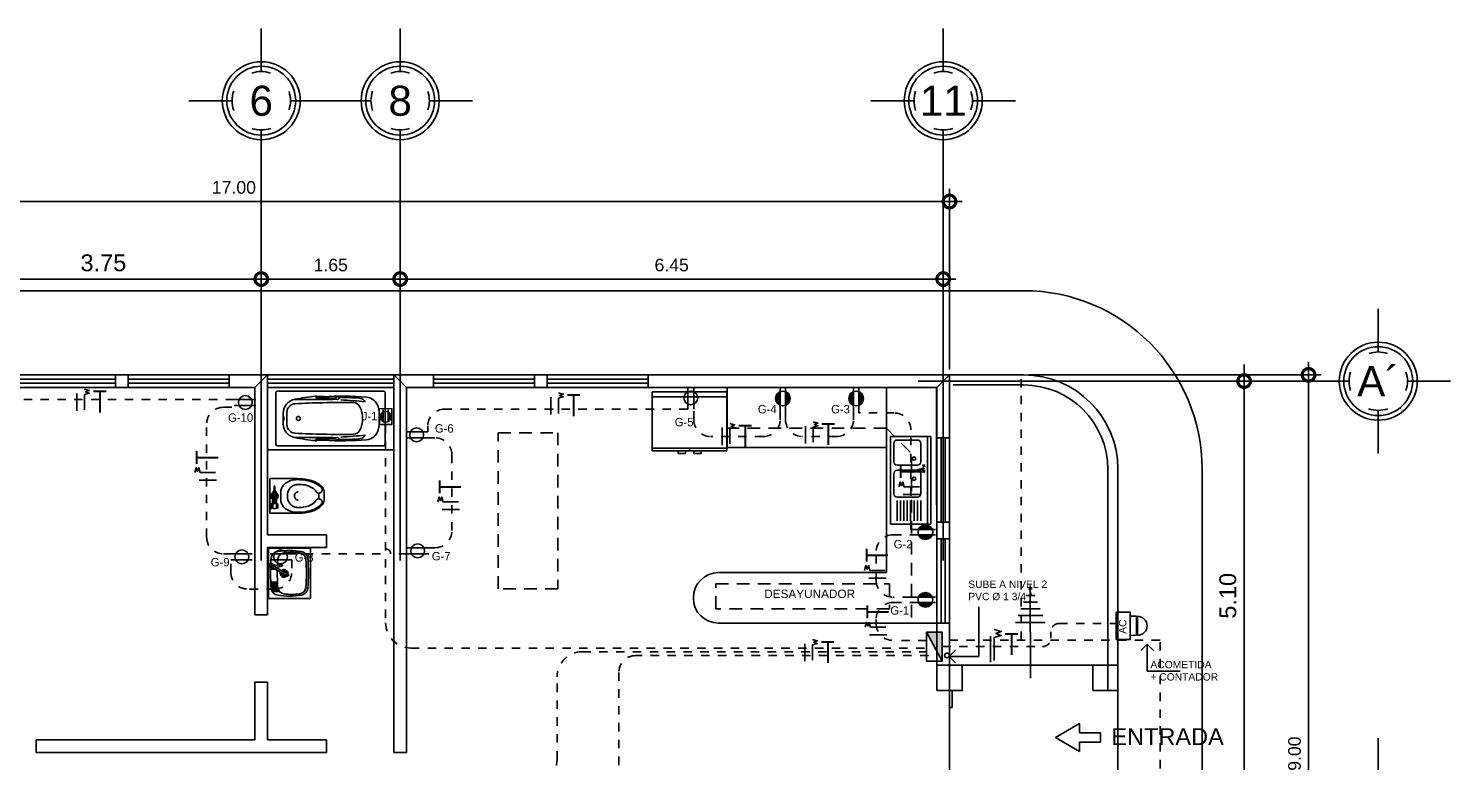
# Model space of a CAD drawing. Header units: inches. Extents: x -370 to 18, y -197 to 199.
# Drawn here: x -309.47 to -292.58, y -164.13 to -155.42 of the extents above; entities that cross this region are included whole.
import ezdxf
from ezdxf.enums import TextEntityAlignment as Align

# ---------------------------------------------------------------- set-up
doc = ezdxf.new("R2010")
doc.units = ezdxf.units.IN
doc.header["$MEASUREMENT"] = 0
doc.header["$PDMODE"] = 34
doc.header["$PDSIZE"] = 0.2
for name, pattern in [('CENTER2', [28.575, 19.05, -3.175, 3.175, -3.175]), ('DASHED', [0.75, 0.5, -0.25]), ('DASHED2', [0.375, 0.25, -0.125]), ('RAYITAS', [0.375, 0.25, -0.125])]:
    doc.linetypes.add(name, pattern=pattern)
for name, color, linetype in [('10_Fuerza', 2, 'Continuous'), ('artefactos', 1, 'Continuous'), ('aux2', 194, 'Continuous'), ('labeltit', 3, 'Continuous'), ('MUEBLES', 7, 'Continuous'), ('PLANILLA', 7, 'Continuous'), ('sanitarios', 9, 'Continuous'), ('TEXTO', 2, 'Continuous')]:
    doc.layers.add(name, color=color, linetype=linetype)
doc.styles.add('ROMANS', font='romans.shx', dxfattribs={"width": 1.35})
doc.styles.get("Standard").update_dxf_attribs({"font": 'arial.ttf'})
doc.styles.add('Txt-02', font='ERASLGHT.TTF')
doc.dimstyles.new('E100', dxfattribs={"dimtxt": 0.15, "dimasz": 0.15, "dimexe": 0.15, "dimexo": 0.0625, "dimgap": 0.09, "dimtad": 1, "dimzin": 0, "dimdsep": 46, "dimtxsty": 'Standard', "dimblk": 'DOTSMALL', "dimcen": 0.09, "dimdle": 0.15, "dimclrd": 1, "dimclre": 1, "dimclrt": 2, "dimazin": 0, "dimtfac": 1, "dimtofl": 0, "dimtmove": 1, "dimatfit": 1, "dimldrblk": 'OPEN90', "dimfxl": 1, "dimtolj": 1, "dimtzin": 0, "dimarcsym": 0})

# ---------------------------------------------------------------- blocks, each defined once
blk = doc.blocks.new('lp')
at = {"layer": 'artefactos', "color": 1}
for p, q in [((687.89, 606.665), (687.89, 605.365)), ((688.49, 606.665), (687.89, 606.665)), ((687.94, 606.665), (687.94, 605.365)), ((688.49, 605.365), (688.49, 606.665)), ((688.04, 606.215), (688.04, 605.915)), ((688.39, 606.265), (688.09, 606.265)), ((688.44, 605.915), (688.44, 606.215)), ((688.159, 605.892), (687.994, 605.844)), ((688.163, 605.876), (687.996, 605.835)), ((688.09, 605.79), (688.19, 605.79)), ((688.116, 605.865), (688.19, 605.865)), ((688.19, 605.865), (688.39, 605.865)), ((688.19, 605.79), (688.39, 605.79)), ((688.04, 605.465), (688.04, 605.74)), ((688.44, 605.74), (688.44, 605.465)), ((687.89, 605.365), (688.49, 605.365)), ((688.39, 605.415), (688.09, 605.415))]:
    blk.add_line(p, q, dxfattribs=at)
for centre, radius, start, end in [((688.09, 606.215), 0.05, 90, 180), ((688.39, 606.215), 0.05, 0, 90), ((687.995, 605.84), 0.00485, 105, 285), ((688.09, 605.915), 0.05, 180, 250.9242), ((688.09, 605.74), 0.05, 90, 180), ((688.161, 605.884), 0.00791, 282.4753, 107.5247), ((688.39, 605.915), 0.05, 270, 0), ((688.39, 605.74), 0.05, 0, 90), ((688.09, 605.465), 0.05, 180, 270), ((688.39, 605.465), 0.05, 270, 0)]:
    blk.add_arc(centre, radius, start, end, dxfattribs=at)
at = {"layer": 'aux2', "color": 1}
for p, q in [((688.04, 606.615), (688.04, 606.315)), ((688.04, 606.615), (688.04, 606.315)), ((688.04, 606.615), (688.04, 606.315)), ((688.04, 606.615), (688.04, 606.315)), ((688.09, 606.615), (688.09, 606.315)), ((688.14, 606.615), (688.14, 606.315)), ((688.19, 606.615), (688.19, 606.315)), ((688.24, 606.615), (688.24, 606.315)), ((688.29, 606.615), (688.29, 606.315)), ((688.34, 606.615), (688.34, 606.315)), ((688.39, 606.615), (688.39, 606.315)), ((687.988, 605.879), (687.98, 605.873)), ((687.988, 605.801), (687.98, 605.806)), ((687.991, 605.874), (687.983, 605.869)), ((687.991, 605.805), (687.983, 605.81)), ((687.984, 605.892), (687.989, 605.885)), ((687.984, 605.787), (687.989, 605.794)), ((687.988, 605.895), (687.993, 605.888)), ((687.988, 605.784), (687.993, 605.792)), ((687.997, 605.873), (688.002, 605.866)), ((687.997, 605.806), (688.002, 605.813)), ((688.007, 605.892), (687.999, 605.887)), ((688.007, 605.787), (687.999, 605.793)), ((688.001, 605.876), (688.006, 605.869)), ((688.001, 605.803), (688.006, 605.81)), ((688.01, 605.887), (688.002, 605.882)), ((688.01, 605.792), (688.002, 605.797))]:
    blk.add_line(p, q, dxfattribs=at)
for centre, radius in [((688.14, 605.99), 0.025), ((687.995, 605.88), 0.00381), ((687.995, 605.799), 0.00381), ((688.14, 605.69), 0.025)]:
    blk.add_circle(centre, radius, dxfattribs=at)
for centre, radius, start, end in [((687.982, 605.871), 0.00259, 125, 305), ((687.982, 605.808), 0.00259, 55, 235), ((687.986, 605.894), 0.00259, 35, 215), ((687.986, 605.786), 0.00259, 145, 325), ((687.984, 605.882), 0.0051, 312.2939, 27.7061), ((687.984, 605.797), 0.0051, 332.2939, 47.7061), ((687.993, 605.87), 0.0051, 42.2939, 117.7061), ((687.993, 605.809), 0.0051, 242.2939, 317.7061), ((687.997, 605.891), 0.0051, 222.2939, 297.7061), ((687.997, 605.788), 0.0051, 62.2939, 137.7061), ((688.006, 605.879), 0.0051, 132.2939, 207.7061), ((688.006, 605.801), 0.0051, 152.2939, 227.7061), ((688.004, 605.867), 0.00259, 215, 35), ((688.004, 605.812), 0.00259, 325, 145), ((688.008, 605.89), 0.00259, 305, 125), ((688.008, 605.79), 0.00259, 235, 55)]:
    blk.add_arc(centre, radius, start, end, dxfattribs=at)
blk = doc.blocks.new('A$C78C0248E')
at = {"layer": 'artefactos', "color": 2}
for p, q in [((0.244, 0.263), (-0.325, 0.263)), ((-0.325, 0.263), (-0.325, -0.186)), ((0.244, 0.223), (-0.325, 0.223)), ((0.244, 0.263), (0.244, -0.186)), ((0.244, -0.166), (-0.325, -0.166)), ((0.244, -0.186), (-0.325, -0.186)), ((-0.127, -0.186), (-0.127, -0.206)), ((-0.071, -0.206), (-0.127, -0.206)), ((-0.071, -0.186), (-0.071, -0.206)), ((-0.04, -0.166), (-0.04, -0.186)), ((-0.009, -0.186), (-0.009, -0.206)), ((-0.009, -0.206), (0.047, -0.206)), ((0.047, -0.186), (0.047, -0.206))]:
    blk.add_line(p, q, dxfattribs=at)
blk = doc.blocks.new('BC-P3')
at = {"color": 1}
for p, q in [((-0.352, 0), (0.352, 0)), ((-0.375, -1.477), (-0.375, -0.023)), ((0.375, -0.023), (0.375, -1.477)), ((-0.26, -0.25), (-0.26, -0.65)), ((0.26, -0.25), (0.26, -0.65)), ((-0.299, -0.646), (-0.304, -0.562)), ((-0.295, -0.615), (-0.289, -0.545)), ((-0.289, -0.545), (-0.288, -0.546)), ((-0.26, -0.847), (-0.285, -0.558)), ((0.26, -0.847), (0.285, -0.558)), ((0.289, -0.545), (0.288, -0.546)), ((0.295, -0.615), (0.289, -0.545)), ((0.299, -0.646), (0.304, -0.562)), ((-0.295, -0.615), (-0.29, -0.621)), ((-0.289, -0.622), (-0.278, -0.816)), ((0.289, -0.622), (0.278, -0.816)), ((0.295, -0.615), (0.29, -0.621)), ((-0.295, -0.835), (-0.28, -0.82)), ((-0.295, -0.885), (-0.295, -0.835)), ((-0.295, -0.885), (-0.261, -0.851)), ((0.295, -0.885), (0.261, -0.851)), ((0.295, -0.835), (0.28, -0.82)), ((0.295, -0.885), (0.295, -0.835)), ((0.352, -1.5), (-0.352, -1.5))]:
    blk.add_line(p, q, dxfattribs=at)
blk.add_lwpolyline([(-0.026, -0.108, 0.338364), (-0.025, -0.109, 0.038384), (-0.018, -0.11, 0.0164), (-0.01, -0.111, 0.011665), (0.002, -0.111, 0.011665), (0.013, -0.111, 0.0164), (0.021, -0.11, 0.038384), (0.029, -0.109, 0.338364), (0.029, -0.108, 0.338364), (0.029, -0.107, 0.038384), (0.021, -0.106, 0.0164), (0.013, -0.105, 0.011665), (0.002, -0.105, 0.011665), (-0.01, -0.105, 0.0164), (-0.018, -0.106, 0.038384), (-0.025, -0.107, 0.338364)], format="xyb", close=True, dxfattribs=at)
blk.add_circle((0, -0.31), 0.0275, dxfattribs=at)
for centre, radius, start, end in [((-0.352, -0.023), 0.023, 90, 180), ((-0.067, -0.301), 0.2, 92.1239, 168.9839), ((-0.082, -0.272), 0.12, 92.5539, 176.467), ((0, -2.1), 1.95, 90, 92.5539), ((0, -2.1), 2, 90, 92.1239), ((0, -2.1), 2, 87.8761, 90), ((0, -2.1), 1.95, 87.4461, 90), ((0.067, -0.301), 0.2, 11.0161, 87.8761), ((0.082, -0.272), 0.12, 3.533, 87.4461), ((0.352, -0.023), 0.023, 0, 90), ((2.677, -0.835), 2.995, 168.9839, 174.4587), ((7.962, -0.768), 8.179, 176.467, 179.1704), ((-7.962, -0.768), 8.179, 0.8296, 3.533), ((-2.677, -0.835), 2.995, 5.5413, 11.0161), ((-0.205, -0.556), 0.1, 174.4587, 183.7832), ((-0.289, -0.548), 0.002, 12.2804, 69.2529), ((-0.384, -0.569), 0.1, 4.1251, 12.2804), ((0.384, -0.569), 0.1, 167.7196, 175.8749), ((0.289, -0.548), 0.002, 110.7471, 167.7196), ((0.205, -0.556), 0.1, 356.2168, 5.5413), ((3.668, -0.903), 3.974, 176.4609, 184.9418), ((-0.389, -0.652), 0.09, 356.4609, 3.7832), ((-0.291, -0.622), 0.002, 5, 45.7989), ((4.742, -0.654), 5.002, 179.9558, 181.4637), ((8.359, -0.88), 8.578, 178.4608, 181.2396), ((-8.359, -0.88), 8.578, 358.7604, 1.5392), ((-4.742, -0.654), 5.002, 358.5363, 0.0442), ((0.291, -0.622), 0.002, 134.2011, 175), ((-3.668, -0.903), 3.974, 355.0582, 3.5391), ((0.389, -0.652), 0.09, 176.2168, 183.5391), ((4.351, -0.851), 4.64, 180.3451, 183.6254), ((-0.284, -0.816), 0.006, 315, 3.2505), ((-0.266, -0.847), 0.006, 315, 5), ((4.742, -0.654), 5.002, 182.7348, 186.5873), ((-4.742, -0.654), 5.002, 353.4127, 357.2652), ((0.266, -0.847), 0.006, 175, 225), ((0.284, -0.816), 0.006, 176.7495, 225), ((-4.351, -0.851), 4.64, 356.3746, 359.6549), ((-0.18, -1.139), 0.1, 182.9172, 241.9463), ((-0.117, -1.064), 0.1, 181.2396, 243.8791), ((0, -0.825), 0.366, 243.8791, 270), ((0, -0.825), 0.366, 270, 296.1209), ((0.117, -1.064), 0.1, 296.1209, 358.7604), ((0.18, -1.139), 0.1, 298.0537, 357.0828), ((-0.112, -1.23), 0.18, 184.9418, 254.479), ((0.112, -1.23), 0.18, 285.521, 355.0582), ((-0.352, -1.477), 0.023, 180, 270), ((0, -0.825), 0.6, 254.479, 270), ((0, -0.825), 0.6, 270, 285.521), ((0.352, -1.477), 0.023, 270, 0)]:
    blk.add_arc(centre, radius, start, end, dxfattribs=at)
blk = doc.blocks.new('videt')
at = {"layer": 'artefactos', "color": 1}
blk.add_line((0.024, 0.29), (-0.044, 0.29), dxfattribs=at)
for points in [[(0.196, 0.029, 0.049648), (0.183, 0.159, 0.06346), (0.151, 0.256, 0.103485), (0.093, 0.331, 0.178458), (0.04, 0.351), (-0.06, 0.351, 0.178458), (-0.112, 0.331, 0.103485), (-0.17, 0.256, 0.06346), (-0.203, 0.159, 0.049648), (-0.216, 0.029), (-0.216, -0.293), (0.196, -0.293)], [(-0.104, 0.322, 0.103485), (-0.159, 0.251, 0.06346), (-0.191, 0.157, 0.049648), (-0.204, 0.029, 0.075858), (-0.192, -0.046, 0.086069), (-0.162, -0.106, 0.105985), (-0.113, -0.148, 0.126201), (-0.06, -0.162), (0.04, -0.162, 0.126201), (0.093, -0.148, 0.105985), (0.142, -0.106, 0.086069), (0.172, -0.046, 0.075858), (0.184, 0.029, 0.049648), (0.171, 0.157, 0.06346), (0.139, 0.251, 0.103485), (0.085, 0.322, 0.097511), (0.07, 0.328, 0.09808), (0.055, 0.328, 0.098895), (0.041, 0.322, 0.099479), (0.03, 0.311, 0.099479), (0.025, 0.297, 0.098895), (0.025, 0.282, 0.09808), (0.031, 0.268, 0.097511), (0.041, 0.257, -0.102445), (0.087, 0.211, -0.077884), (0.116, 0.146, -0.065096), (0.127, 0.061, -0.024284), (0.125, 0.029, -0.115331), (0.115, -0.013, -0.103946), (0.086, -0.051, -0.091071), (0.043, -0.075, -0.083675), (-0.01, -0.084, -0.083675), (-0.063, -0.075, -0.091071), (-0.105, -0.051, -0.103946), (-0.135, -0.013, -0.115331), (-0.145, 0.029, -0.024284), (-0.146, 0.061, -0.065096), (-0.135, 0.146, -0.077884), (-0.106, 0.211, -0.102445), (-0.061, 0.257, 0.097511), (-0.05, 0.268, 0.09808), (-0.044, 0.282, 0.098895), (-0.044, 0.297, 0.099479), (-0.05, 0.311, 0.099479), (-0.061, 0.322, 0.098895), (-0.075, 0.328, 0.09808), (-0.09, 0.328, 0.097511)]]:
    blk.add_lwpolyline(points, format="xyb", close=True, dxfattribs=at)
blk.add_lwpolyline([(0.04, 0.043, -0.111064), (0.036, 0.026, -0.102841), (0.025, 0.012, -0.093011), (0.01, 0.003, -0.087082), (-0.01, -0.001, -0.087082), (-0.029, 0.003, -0.093011), (-0.045, 0.012, -0.102841), (-0.056, 0.026, -0.111064), (-0.06, 0.043, -0.111064)], format="xyb", dxfattribs=at)
at = {"layer": 'aux2', "color": 1}
for p, q in [((-0.166, -0.293), (-0.166, -0.281)), ((-0.166, -0.293), (-0.091, -0.293)), ((-0.154, -0.215), (-0.154, -0.203)), ((-0.083, -0.215), (-0.154, -0.215)), ((-0.083, -0.259), (-0.154, -0.259)), ((-0.154, -0.277), (-0.154, -0.259)), ((-0.15, -0.206), (-0.15, -0.201)), ((-0.15, -0.276), (-0.15, -0.265)), ((-0.135, -0.209), (-0.147, -0.209)), ((-0.135, -0.262), (-0.147, -0.262)), ((-0.132, -0.206), (-0.132, -0.197)), ((-0.132, -0.274), (-0.132, -0.265)), ((-0.125, -0.206), (-0.125, -0.197)), ((-0.125, -0.274), (-0.125, -0.265)), ((-0.11, -0.209), (-0.122, -0.209)), ((-0.11, -0.262), (-0.122, -0.262)), ((-0.107, -0.206), (-0.107, -0.201)), ((-0.107, -0.276), (-0.107, -0.265)), ((-0.104, -0.215), (-0.104, -0.203)), ((-0.104, -0.277), (-0.104, -0.259)), ((-0.091, -0.293), (-0.091, -0.281)), ((-0.083, -0.212), (-0.07, -0.212)), ((-0.083, -0.262), (-0.083, -0.212)), ((-0.083, -0.237), (-0.07, -0.237)), ((-0.083, -0.262), (-0.07, -0.262)), ((-0.07, -0.262), (-0.07, -0.212)), ((-0.058, -0.215), (-0.07, -0.215)), ((-0.058, -0.259), (-0.07, -0.259)), ((-0.046, -0.212), (-0.058, -0.212)), ((-0.058, -0.262), (-0.058, -0.212)), ((-0.046, -0.262), (-0.058, -0.262)), ((0.047, -0.221), (0.031, -0.221)), ((0.047, -0.252), (0.031, -0.252)), ((0.047, -0.252), (0.047, -0.221)), ((0.05, -0.234), (0.106, -0.234)), ((0.05, -0.24), (0.106, -0.24))]:
    blk.add_line(p, q, dxfattribs=at)
blk.add_lwpolyline([(-0.035, -0.237), (-0.022, -0.259), (0.003, -0.259), (0.015, -0.237), (0.003, -0.215), (-0.022, -0.215)], close=True, dxfattribs=at)
for centre, radius in [((-0.01, -0.237), 0.0437), ((-0.01, -0.236), 0.025), ((-0.01, -0.237), 0.025), ((-0.01, -0.237), 0.00855)]:
    blk.add_circle(centre, radius, dxfattribs=at)
for centre, radius, start, end in [((-0.129, -0.39), 0.116, 71.0754, 108.9246), ((-0.119, -0.237), 0.0406, 147.7952, 212.2048), ((-0.129, -0.25), 0.0531, 61.9275, 118.0725), ((-0.147, -0.206), 0.00312, 180, 270), ((-0.147, -0.265), 0.00312, 90, 180), ((-0.135, -0.206), 0.00312, 270, 0), ((-0.135, -0.265), 0.00312, 0, 90), ((-0.122, -0.206), 0.00312, 180, 270), ((-0.122, -0.265), 0.00312, 90, 180), ((-0.11, -0.206), 0.00312, 270, 0), ((-0.11, -0.265), 0.00312, 0, 90), ((-0.138, -0.237), 0.0406, 327.7958, 32.2042), ((0.05, -0.231), 0.00312, 180, 270), ((0.05, -0.243), 0.00312, 90, 180), ((0.106, -0.237), 0.00312, 270, 90)]:
    blk.add_arc(centre, radius, start, end, dxfattribs=at)
blk = doc.blocks.new('lavamanos tlimpio')
at = {"layer": 'artefactos'}
for p, q in [((10.6, -10.3), (10.6, -3.5)), ((11.9, -10.4), (11.9, -3.5)), ((13.8, -10.4), (13.8, -3.7)), ((15.1, -10.6), (15.1, -3.7)), ((17, -10.7), (17, -3.9)), ((18.3, -11.1), (18.3, -3.9)), ((20.2, -11.5), (20.2, -4.8)), ((21.5, -13), (21.5, -4.8))]:
    blk.add_line(p, q, dxfattribs=at)
blk.add_lwpolyline([(30, -49.2), (30, -0.8, 0.414214), (29.2, 0), (-29.2, 0, 0.414214), (-30, -0.8), (-30, -49.2, 0.414214), (-29.2, -50), (29.2, -50, 0.414214)], format="xyb", close=True, dxfattribs=at)
for points in [[(-6.3, -2.5, 0.16165), (-7.8, -1.6), (-9.1, -0.8, 0.405288), (-11.2, -2), (-11.2, -3.5, 0.262176), (-10.5, -6.2)], [(-9.6, -4.3, 0.344116), (-9.7, -7.7), (-9.5, -8.3, -0.110943), (-9.5, -9.1), (-10.6, -16, 0.394589), (-10.1, -16.7), (-10, -16.7)], [(-6.8, -9.1, 0.076052), (-7.1, -9.7), (-9.1, -16.3, -0.394589), (-9.8, -16.8), (-10, -16.7)], [(-5.4, -7.7, 0.68313), (-7.9, -3.3)]]:
    blk.add_lwpolyline(points, format="xyb", dxfattribs=at)
for points in [[(-10.5, -6.2), (-9.9, -7.4)], [(-10.4, -3), (1.1, -23)], [(-8.6, -2), (2.9, -22)]]:
    blk.add_lwpolyline(points, dxfattribs=at)
for centre, radius, start, end in [((73, -25), 100, 171.9569, 188.0431), ((-17.1, -12.3), 9, 95.138, 171.9569), ((-16, -19.7), 8.5, 94.7912, 172.9336), ((0, -202.5), 200, 93.2141, 95.138), ((0, -210.5), 200, 92.7843, 94.7912), ((-9.5, -2.5), 1.5, 9.298, 247.8045), ((-9.5, -2.5), 1, 30, 210), ((-7.5, -5), 2.75, 152.2794, 192.5302), ((-7.5, -5), 2.75, 351.5788, 108.8589), ((0, -210.5), 200, 91.7204, 92.1195), ((0, -202.5), 200, 84.862, 91.7916), ((0, -18.5), 4.5, 136.0639, 277.5113), ((0, -210.5), 200, 85.2728, 91.0678), ((0, -18.5), 3, 144.5233, 275.4767), ((0, -18.5), 4.5, 316.1452, 110.3438), ((0, -18.5), 3, 314.5724, 105.4276), ((10.1, -10.3), 0.5, 267.0983, 0), ((11.3, -3.5), 0.65, 0, 180), ((12.4, -10.4), 0.5, 180, 266.4399), ((13.3, -10.4), 0.5, 266.1822, 0), ((14.5, -3.7), 0.65, 0, 180), ((15.6, -10.6), 0.5, 180, 265.5232), ((16.5, -10.7), 0.5, 266.4637, 0), ((16, -19.7), 8.5, 7.0664, 86.7126), ((17.7, -3.9), 0.65, 0, 180), ((17.1, -12.3), 9, 8.0431, 84.862), ((18.8, -11.1), 0.5, 180, 251.5041), ((19.7, -11.5), 0.5, 245.3398, 0), ((20.9, -4.8), 0.65, 0, 179.9999), ((22, -13), 0.5, 180, 227.7171), ((-73, -25), 100, 351.9569, 8.0431), ((50, -27.8), 75, 172.9336, 187.0664), ((2, -22.5), 1.5, 161.8103, 78.1897), ((2, -22.5), 1, 210, 30), ((-50, -27.8), 75, 352.9336, 7.0664), ((-17.1, -37.7), 9, 188.0431, 264.862), ((-16, -36), 8.5, 187.0664, 265.2088), ((0, 152.5), 200, 264.862, 275.138), ((0, 154.8), 200, 265.2088, 274.7912), ((16, -36), 8.5, 274.7912, 352.9336), ((17.1, -37.7), 9, 275.138, 351.9569)]:
    blk.add_arc(centre, radius, start, end, dxfattribs=at)
blk = doc.blocks.new('EJE NORTE NUEVO')
at = {"color": 8}
for p, q in [((0, 3.252), (0, 3.764)), ((-0.347, 2.905), (-0.859, 2.905)), ((0.347, 2.905), (0.859, 2.905))]:
    blk.add_line(p, q, dxfattribs=at)
at = {"color": 2, "linetype": 'CENTER2'}
blk.add_line((0, 2.558), (0, -2.558), dxfattribs=at)
at = {"color": 8}
blk.add_circle((0, 2.905), 0.463, dxfattribs=at)
at = {"color": 4}
blk.add_circle((0, 2.905), 0.409, dxfattribs=at)
at = {"color": 8}
for start, end in [(71.4161, 108.5839), (160.6993, 199.2784), (341.7694, 18.2529), (251.0526, 288.9474)]:
    blk.add_arc((0, 2.905), 0.347, start, end, dxfattribs=at)
at = {"color": 4}
blk.add_attdef('A', text='', height=0.358, dxfattribs=at).set_placement((0, 2.905), align=Align.MIDDLE_CENTER)
blk = doc.blocks.new('_DotSmall')
at = {"color": 0, "linetype": 'ByBlock', "const_width": 0.5}
blk.add_lwpolyline([(-0.0625, 0, 1), (0.0625, 0, 1)], format="xyb", close=True, dxfattribs=at)
blk = doc.blocks.new('*D138')
at = {"color": 1, "lineweight": -2, "transparency": 16777216}
for p, q in [((-236.938, 114.773), (-236.938, 115.622)), ((-233.188, 114.347), (-233.188, 115.622)), ((-237.138, 115.422), (-232.988, 115.422))]:
    blk.add_line(p, q, dxfattribs=at)
at = {"layer": 'DEFPOINTS', "color": 0, "transparency": 16777216}
for p in [(-233.188, 115.422), (-236.938, 114.711), (-233.188, 114.284)]:
    blk.add_point(p, dxfattribs=at)
at = {"color": 1, "lineweight": -2, "transparency": 16777216, "xscale": 0.3, "yscale": 0.3, "zscale": 0.3, "rotation": 180}
blk.add_blockref('_DotSmall', (-236.938, 115.422), dxfattribs=at)
at = {"color": 1, "lineweight": -2, "transparency": 16777216, "xscale": 0.3, "yscale": 0.3, "zscale": 0.3}
blk.add_blockref('_DotSmall', (-233.188, 115.422), dxfattribs=at)
at = {"color": 2, "transparency": 16777216, "insert": (-235.063, 115.614), "char_height": 0.2, "attachment_point": 5}
blk.add_mtext('\\A1;3.75', dxfattribs=at)
blk = doc.blocks.new('_Open90')
at = {"color": 0, "linetype": 'ByBlock', "lineweight": -2}
for p, q in [((0, 0), (-1, 0)), ((-0.5, 0.5), (0, 0)), ((0, 0), (-0.5, -0.5))]:
    blk.add_line(p, q, dxfattribs=at)
blk = doc.blocks.new('*D470')
at = {"color": 1, "lineweight": -2, "transparency": 16777216}
for p, q in [((8.675, 10.138), (10.625, 10.138)), ((8.825, 9.062), (8.825, 10.288)), ((10.475, 9.062), (10.475, 10.288))]:
    blk.add_line(p, q, dxfattribs=at)
at = {"layer": 'DEFPOINTS', "color": 0, "transparency": 16777216}
for p in [(10.475, 10.138), (8.825, 9), (10.475, 9)]:
    blk.add_point(p, dxfattribs=at)
at = {"color": 1, "lineweight": -2, "transparency": 16777216, "xscale": 0.3, "yscale": 0.3, "zscale": 0.3, "rotation": 180}
blk.add_blockref('_DotSmall', (8.825, 10.138), dxfattribs=at)
at = {"color": 1, "lineweight": -2, "transparency": 16777216, "xscale": 0.3, "yscale": 0.3, "zscale": 0.3}
blk.add_blockref('_DotSmall', (10.475, 10.138), dxfattribs=at)
at = {"color": 2, "transparency": 16777216, "insert": (9.65, 10.304), "char_height": 0.15, "attachment_point": 5}
blk.add_mtext('\\A1;1.65', dxfattribs=at)
blk = doc.blocks.new('*D471')
at = {"color": 1, "lineweight": -2, "transparency": 16777216}
for p, q in [((10.325, 10.138), (17.075, 10.138)), ((10.475, 9.062), (10.475, 10.288)), ((16.925, 9.062), (16.925, 10.288))]:
    blk.add_line(p, q, dxfattribs=at)
at = {"layer": 'DEFPOINTS', "color": 0, "transparency": 16777216}
for p in [(16.925, 10.138), (10.475, 9), (16.925, 9)]:
    blk.add_point(p, dxfattribs=at)
at = {"color": 1, "lineweight": -2, "transparency": 16777216, "xscale": 0.3, "yscale": 0.3, "zscale": 0.3, "rotation": 180}
blk.add_blockref('_DotSmall', (10.475, 10.138), dxfattribs=at)
at = {"color": 1, "lineweight": -2, "transparency": 16777216, "xscale": 0.3, "yscale": 0.3, "zscale": 0.3}
blk.add_blockref('_DotSmall', (16.925, 10.138), dxfattribs=at)
at = {"color": 2, "transparency": 16777216, "insert": (13.7, 10.304), "char_height": 0.15, "attachment_point": 5}
blk.add_mtext('\\A1;6.45', dxfattribs=at)
blk = doc.blocks.new('*D472')
at = {"color": 1, "lineweight": -2, "transparency": 16777216}
for p, q in [((0, 9.062), (0, 11.209)), ((17, 9.062), (17, 11.209)), ((-0.15, 11.059), (17.15, 11.059))]:
    blk.add_line(p, q, dxfattribs=at)
at = {"layer": 'DEFPOINTS', "color": 0, "transparency": 16777216}
for p in [(17, 11.059), (0, 9), (17, 9)]:
    blk.add_point(p, dxfattribs=at)
at = {"color": 1, "lineweight": -2, "transparency": 16777216, "xscale": 0.3, "yscale": 0.3, "zscale": 0.3, "rotation": 180}
blk.add_blockref('_DotSmall', (0, 11.059), dxfattribs=at)
at = {"color": 1, "lineweight": -2, "transparency": 16777216, "xscale": 0.3, "yscale": 0.3, "zscale": 0.3}
blk.add_blockref('_DotSmall', (17, 11.059), dxfattribs=at)
at = {"color": 2, "transparency": 16777216, "insert": (8.5, 11.226), "char_height": 0.15, "attachment_point": 5}
blk.add_mtext('\\A1;17.00', dxfattribs=at)
blk = doc.blocks.new('*D140')
at = {"color": 1, "lineweight": -2, "transparency": 16777216}
for p, q in [((-221.514, 114.409), (-221.514, 108.909)), ((-222.764, 114.209), (-221.314, 114.209)), ((-222.764, 109.109), (-221.314, 109.109))]:
    blk.add_line(p, q, dxfattribs=at)
at = {"layer": 'DEFPOINTS', "color": 0, "transparency": 16777216}
for p in [(-222.827, 114.209), (-222.827, 109.109), (-221.514, 109.109)]:
    blk.add_point(p, dxfattribs=at)
at = {"color": 1, "lineweight": -2, "transparency": 16777216, "xscale": 0.3, "yscale": 0.3, "zscale": 0.3}
for p, rotation in [((-221.514, 114.209), 90), ((-221.514, 109.109), 270)]:
    blk.add_blockref('_DotSmall', p, dxfattribs=dict(at, rotation=rotation))
at = {"color": 2, "transparency": 16777216, "insert": (-221.707, 111.659), "char_height": 0.2, "attachment_point": 5, "rotation": 90}
blk.add_mtext('\\A1;5.10', dxfattribs=at)
blk = doc.blocks.new('*D477')
at = {"color": 1, "lineweight": -2, "transparency": 16777216}
for p, q in [((21.264, -0.15), (21.264, 9.15)), ((17.942, 9), (21.414, 9)), ((19.062, 0), (21.414, 0))]:
    blk.add_line(p, q, dxfattribs=at)
at = {"layer": 'DEFPOINTS', "color": 0, "transparency": 16777216}
for p in [(17.88, 9), (21.264, 9), (19, 0)]:
    blk.add_point(p, dxfattribs=at)
at = {"color": 1, "lineweight": -2, "transparency": 16777216, "xscale": 0.3, "yscale": 0.3, "zscale": 0.3}
for p, rotation in [((21.264, 9), 90), ((21.264, 0), 270)]:
    blk.add_blockref('_DotSmall', p, dxfattribs=dict(at, rotation=rotation))
at = {"color": 2, "transparency": 16777216, "insert": (21.098, 4.5), "char_height": 0.15, "attachment_point": 5, "rotation": 90}
blk.add_mtext('\\A1;9.00', dxfattribs=at)
blk = doc.blocks.new('erytgtr')
at = {"color": 2}
for p, q in [((-8441078.558, 2239920.282), (-8441079.13, 2239920.282)), ((-8441079.13, 2239920.251), (-8441078.558, 2239920.251)), ((-8441079.13, 2239920.06), (-8441079.13, 2239920.251)), ((-8441078.558, 2239920.251), (-8441078.556, 2239920.06)), ((-8441078.558, 2239920.06), (-8441079.13, 2239920.06))]:
    blk.add_line(p, q, dxfattribs=at)
blk.add_arc((-8441078.844, 2239920.282), 0.286, 0, 180, dxfattribs=at)
blk = doc.blocks.new('676')
at = {"layer": '10_Fuerza'}
for p, q in [((5753.14, 2091.825), (5753.099, 2091.825)), ((5753.12, 2090.762), (5753.119, 2091.864)), ((5753.203, 2091.665), (5753.036, 2091.665)), ((5753.171, 2091.745), (5753.067, 2091.745)), ((5753.266, 2091.505), (5752.973, 2091.505)), ((5753.234, 2091.585), (5753.005, 2091.585)), ((5753.297, 2091.425), (5752.942, 2091.425))]:
    blk.add_line(p, q, dxfattribs=at)
blk = doc.blocks.new('A$C4C712806')
at = {"color": 8}
for p, q in [((17.88, 10), (-1.877, 10)), ((7.095, 9), (7.245, 9)), ((7.095, 8.85), (7.095, 9)), ((7.245, 8.85), (7.245, 9)), ((8.445, 9), (8.9, 9)), ((8.445, 8.85), (8.445, 9)), ((8.75, 8.85), (8.9, 9)), ((8.9, 9), (8.9, 7.1)), ((10.872, 9), (10.4, 9)), ((10.4, 9), (10.4, 4.512)), ((10.55, 8.85), (10.4, 9)), ((10.872, 8.85), (10.872, 9)), ((12.222, 9), (12.072, 9)), ((12.072, 8.85), (12.072, 9)), ((12.222, 8.85), (12.222, 9)), ((17, 9), (13.422, 9)), ((13.422, 8.85), (13.422, 9)), ((16.85, 8.85), (17, 9)), ((17, 9), (17.88, 9)), ((17, 9), (17, 8.25)), ((7.095, 8.85), (7.245, 8.85)), ((8.445, 8.85), (8.75, 8.85)), ((8.75, 8.85), (8.75, 6.15)), ((10.872, 8.85), (10.55, 8.85)), ((10.55, 5.462), (10.55, 8.85)), ((12.222, 8.85), (12.072, 8.85)), ((16.85, 8.85), (13.422, 8.85)), ((16.25, 6.65), (16.25, 8.85)), ((16.85, 8.85), (16.85, 8.25)), ((17.043, 8.88), (17.88, 8.88)), ((10.55, 8.7), (10.55, 4.512)), ((8.9, 8.109), (10.4, 8.109)), ((16.85, 8.25), (17, 8.25)), ((18.88, 7.88), (18.88, 5.25)), ((19, 7.88), (19, 4.95)), ((20, 7.88), (20, -1.183)), ((9.6, 7.1), (8.9, 7.1)), ((9.6, 7.1), (9.6, 6.95)), ((16.85, 7.25), (16.85, 7.05)), ((16.85, 7.25), (17, 7.25)), ((17, 7.25), (17, 7.05)), ((8.9, 6.95), (8.9, 6.15)), ((9.6, 6.95), (8.9, 6.95)), ((16.85, 7.05), (17, 7.05)), ((8.75, 6.15), (8.9, 6.15)), ((16.85, 6.05), (16.85, 5.55)), ((16.85, 6.05), (17, 6.05)), ((17, 6.05), (17, 5.55)), ((8.75, 5.35), (8.75, 4.662)), ((8.75, 5.35), (8.9, 5.35)), ((8.9, 5.35), (8.9, 4.662)), ((6.15, 4.512), (6.15, 4.662)), ((6.15, 4.662), (8.75, 4.662)), ((8.9, 4.662), (9.6, 4.662)), ((9.6, 4.662), (9.6, 4.512)), ((10.55, 4.512), (10.55, 4.662)), ((10.55, 4.662), (10.55, 4.512)), ((6.15, 4.512), (9.6, 4.512)), ((10.4, 4.512), (10.55, 4.512))]:
    blk.add_line(p, q, dxfattribs=at)
at = {"color": 1}
for p, q in [((7.095, 9), (5.895, 9)), ((7.245, 9), (8.445, 9)), ((10.4, 9), (8.9, 9)), ((10.872, 9), (12.072, 9)), ((12.222, 9), (13.422, 9)), ((7.095, 8.85), (5.895, 8.85)), ((7.245, 8.85), (8.445, 8.85)), ((10.4, 8.85), (8.9, 8.85)), ((10.872, 8.85), (12.072, 8.85)), ((12.222, 8.85), (13.422, 8.85)), ((16.85, 7.25), (16.85, 8.25)), ((17, 7.25), (17, 8.25)), ((16.85, 6.05), (16.85, 7.05)), ((17, 6.05), (17, 7.05))]:
    blk.add_line(p, q, dxfattribs=at)
at = {"color": 8, "linetype": 'RAYITAS', "ltscale": 0.3}
blk.add_line((17.85, 5.85), (17.85, 8.994), dxfattribs=at)
at = {"color": 2}
for p, q in [((7.095, 8.95), (5.895, 8.95)), ((7.095, 8.9), (5.895, 8.9)), ((7.245, 8.95), (8.445, 8.95)), ((7.245, 8.9), (8.445, 8.9)), ((10.4, 8.95), (8.9, 8.95)), ((10.4, 8.9), (8.9, 8.9)), ((10.872, 8.95), (12.072, 8.95)), ((10.872, 8.9), (12.072, 8.9)), ((12.222, 8.95), (13.422, 8.95)), ((12.222, 8.9), (13.422, 8.9)), ((16.9, 7.25), (16.9, 8.25)), ((16.95, 7.25), (16.95, 8.25)), ((16.9, 6.05), (16.9, 7.05)), ((16.95, 6.05), (16.95, 7.05))]:
    blk.add_line(p, q, dxfattribs=at)
at = {"color": 8, "linetype": 'DASHED', "ltscale": 0.3}
for p, q in [((16.25, 8.366), (14.357, 8.366)), ((16.25, 8.366), (16.55, 8.066)), ((16.55, 6.116), (16.55, 8.066))]:
    blk.add_line(p, q, dxfattribs=at)
at = {"color": 8}
blk.add_lwpolyline([(16.85, 6.05), (14.257, 6.05, -1), (14.257, 6.65), (16.25, 6.65), (16.25, 8.137), (14.357, 8.137), (14.357, 8.85), (16.846, 8.85), (16.85, 6.05)], format="xyb", dxfattribs=at)
at = {"color": 8, "linetype": 'RAYITAS', "ltscale": 0.3}
blk.add_lwpolyline([(17.358, 3.516), (17.358, 3.516), (19.5, 3.525), (19.5, 5.85), (17, 5.85), (17, 5.85)], dxfattribs=at)
at = {"color": 8}
for points in [[(19, 5.55), (17, 5.55), (17, 3.75), (19, 3.75)], [(17, 5.25), (17.031, 5.25), (17.031, 5.05), (17, 5.05)]]:
    blk.add_lwpolyline(points, close=True, dxfattribs=at)
for radius in [2.12, 1.12, 1]:
    blk.add_arc((17.88, 7.88), radius, 0, 90, dxfattribs=at)
at = {"layer": 'MUEBLES', "color": 8}
for p, q in [((16.25, 6.65), (14.257, 6.65)), ((16.85, 6.05), (14.257, 6.05))]:
    blk.add_line(p, q, dxfattribs=at)
at = {"layer": 'MUEBLES', "color": 8, "linetype": 'DASHED', "ltscale": 0.3}
for points in [[(11.64, 8.313), (12.347, 8.313), (12.347, 6.457), (11.64, 6.457)], [(16.285, 6.517), (16.285, 6.22), (14.224, 6.22), (14.224, 6.517)]]:
    blk.add_lwpolyline(points, close=True, dxfattribs=at)
at = {"layer": 'MUEBLES', "color": 8}
for points in [[(16.85, 5.25), (17.15, 5.25), (17.15, 5.55), (16.85, 5.55)], [(18.7, 5.25), (19, 5.25), (19, 5.55), (18.7, 5.55)]]:
    blk.add_lwpolyline(points, close=True, dxfattribs=at)
blk.add_lwpolyline([(18.544, 4.749), (18.792, 4.749), (18.792, 4.635), (18.544, 4.635), (18.544, 4.527), (18.259, 4.692), (18.544, 4.857), (18.544, 4.749)], dxfattribs=at)
blk.add_arc((14.257, 6.35), 0.3, 90, 270, dxfattribs=at)
for p, values in [((8.825, 9.352), {'A': '6'}), ((10.475, 9.352), {'A': '8'}), ((16.925, 9.352), {'A': '11'})]:
    blk.add_blockref('EJE NORTE NUEVO', p).add_auto_attribs(values)
ref = blk.add_blockref('EJE NORTE NUEVO', (19.187, 8.925), dxfattribs=dict(xscale=-1, rotation=270))
ref.add_attrib('A', 'A´', dxfattribs={"color": 4, "height": 0.3581}).set_placement((22.092, 8.925), align=Align.MIDDLE_CENTER)
ref = blk.add_blockref('EJE NORTE NUEVO', (19.187, 3.825), dxfattribs=dict(xscale=-1, rotation=270))
ref.add_attrib('A', 'C', dxfattribs={"color": 4, "height": 0.358}).set_placement((22.092, 3.825), align=Align.MIDDLE_CENTER)
at = {"layer": 'artefactos', "color": 8, "xscale": 0.8666666666666671, "yscale": 0.8666666666666671, "zscale": 0.8666666666666671, "rotation": 90.00000000000001}
blk.add_blockref('BC-P3', (8.997, 8.482), dxfattribs=at)
at = {"layer": 'MUEBLES', "color": 8, "xscale": 1.56056294117736, "yscale": 1.56056294117736, "zscale": 1.56056294117736}
blk.add_blockref('A$C78C0248E', (13.975, 8.389), dxfattribs=at)
at = {"layer": 'MUEBLES', "color": 8, "xscale": 0.8000000000000114, "yscale": 0.8000000000000114, "zscale": 0.8000000000000114, "rotation": 180}
blk.add_blockref('lp', (567.09, 492.558), dxfattribs=at)
at = {"layer": 'MUEBLES', "color": 8, "xscale": -1, "rotation": 270}
blk.add_blockref('videt', (9.22, 7.571), dxfattribs=at)
at = {"layer": 'sanitarios', "color": 8, "xscale": -0.01000000000203727, "yscale": 0.01000000000021828, "zscale": 0.01, "rotation": 90}
blk.add_blockref('lavamanos tlimpio', (8.91, 6.642), dxfattribs=at)
at = {"color": 8, "insert": (18.922, 4.802), "char_height": 0.2, "attachment_point": 1}
blk.add_mtext('ENTRADA', dxfattribs=at)
at = {"layer": 'MUEBLES', "color": 8, "insert": (15.878, 6.347), "char_height": 0.1, "attachment_point": 9}
blk.add_mtext('DESAYUNADOR', dxfattribs=at)
at = {"color": 8}
for base, p1, p2, picture, middle in [((17, 11.059), (0, 9), (17, 9), '*D472', (8.5, 11.226)), ((10.475, 10.138), (8.825, 9), (10.475, 9), '*D470', (9.65, 10.304)), ((16.925, 10.138), (10.475, 9), (16.925, 9), '*D471', (13.7, 10.304))]:
    dim = blk.add_linear_dim(base=base, p1=p1, p2=p2, dimstyle='E100', dxfattribs=at)
    dim.commit()
    dim.dimension.update_dxf_attribs({"geometry": picture, "text_midpoint": middle})
dim = blk.add_linear_dim(base=(8.825, 10.138), p1=(5.075, 9.427), p2=(8.825, 9), dimstyle='E100', dxfattribs=at)
dim.commit()
dim.dimension.update_dxf_attribs({"geometry": '*D138', "text_midpoint": (6.95, 10.33), "insert": (242.013, -105.284)})
dim = blk.add_linear_dim(base=(21.264, 9), p1=(19, 0), p2=(17.88, 9), angle=90, dimstyle='E100')
dim.commit()
dim.dimension.update_dxf_attribs({"geometry": '*D477', "text_midpoint": (21.098, 4.5)})
dim = blk.add_linear_dim(base=(20.499, 3.825), p1=(19.187, 8.925), p2=(19.187, 3.825), angle=90, dimstyle='E100')
dim.commit()
dim.dimension.update_dxf_attribs({"geometry": '*D140', "text_midpoint": (20.307, 6.375), "insert": (242.013, -105.284)})

msp = doc.modelspace()

# ---------------------------------------------------------------- hatches: boundary and pattern name
at = {"linetype": 'Continuous'}
h = msp.add_hatch(color=1, dxfattribs=at)
h.paths.add_polyline_path([(-300.54271, -159.73694), (-300.54271, -159.89883, -0.67843848)])
h.paths.add_polyline_path([(-300.47831, -159.89883), (-300.47831, -159.73694, -0.67843848)])
h = msp.add_hatch(color=1, dxfattribs=at)
h.paths.add_polyline_path([(-299.67217, -159.73694), (-299.67217, -159.89883, -0.67843848)])
h.paths.add_polyline_path([(-299.60778, -159.89883), (-299.60778, -159.73694, -0.67843848)])
h = msp.add_hatch(color=1, dxfattribs=at)
h.paths.add_polyline_path([(-298.73706, -161.37356), (-298.89895, -161.37356, -0.67843848)])
h.paths.add_polyline_path([(-298.89895, -161.43796), (-298.73706, -161.43796, -0.67843848)])
h = msp.add_hatch(color=1, dxfattribs=at)
h.paths.add_polyline_path([(-298.73706, -162.17756), (-298.89895, -162.17756, -0.67843848)])
h.paths.add_polyline_path([(-298.89895, -162.24195), (-298.73706, -162.24195, -0.67843848)])
at = {"layer": 'DEFPOINTS'}
h = msp.add_hatch(color=1, dxfattribs=at)
h.dxf.hatch_style = 1
h.paths.add_polyline_path([(-305.25719, -159.97909, 0.28392574), (-305.29222, -160.03581, 0.28392574), (-305.25719, -160.09253)])
h = msp.add_hatch(color=1, dxfattribs=at)
h.dxf.hatch_style = 1
h.paths.add_polyline_path([(-305.16535, -160.03581, 0.28392575), (-305.20039, -159.97909), (-305.20039, -160.09253, 0.28392575)])

# ---------------------------------------------------------------- linework, layer by layer
at = {"color": 2}
msp.add_line((-298.04329, -162.95204), (-298.04329, -162.64291), dxfattribs=at)
at = {"color": 5, "linetype": 'DASHED2', "ltscale": 0.3}
for points in [[(-307.02725, -159.83003), (-309.91524, -159.83003, 0.41421356), (-310.11524, -160.03003), (-310.11524, -161.3471)], [(-307.06787, -161.66307), (-307.15485, -161.66307, -0.41421356), (-307.35485, -161.46307), (-307.35485, -160.12224, -0.41421356), (-307.15485, -159.92224), (-307.02725, -159.92224)], [(-301.64071, -159.94336), (-304.52828, -159.94336, 0.41421356), (-304.72828, -160.14336), (-304.72828, -160.21324)], [(-300.54271, -159.98912), (-300.54271, -160.06984, -0.41421356), (-300.74271, -160.26984), (-301.36845, -160.26984, -0.41421356), (-301.56845, -160.06984), (-301.56845, -159.94336)], [(-305.22918, -160.12522), (-305.22918, -162.4824, 0.41421356), (-304.92918, -162.7824), (-298.80335, -162.7824)], [(-299.67217, -159.98912), (-299.67217, -160.06984, -0.41421356), (-299.87217, -160.26984), (-300.27831, -160.26984, -0.41421356), (-300.47831, -160.06984), (-300.47831, -159.98912)], [(-298.98924, -161.37356), (-298.98924, -160.18912, 0.41421356), (-299.18924, -159.98912), (-299.60778, -159.98912)], [(-304.72828, -160.2855), (-304.6423, -160.2855, -0.41421356), (-304.4423, -160.4855), (-304.4423, -161.39081, -0.41421356), (-304.6423, -161.59081), (-304.71585, -161.59081)], [(-298.98924, -162.17756), (-299.20313, -162.17756, -0.41421356), (-299.40313, -161.97756), (-299.40313, -161.63796, -0.41421356), (-299.20313, -161.43796), (-298.98924, -161.43796)], [(-306.34393, -161.73533), (-306.34393, -161.88187, -0.41421356), (-306.54393, -162.08187), (-306.86787, -162.08187, -0.41421356), (-307.06787, -161.88187), (-307.06787, -161.73533)], [(-298.80335, -162.69174), (-299.20313, -162.69174, -0.41421356), (-299.40313, -162.49174), (-299.40313, -162.44195, -0.41421356), (-299.20313, -162.24195), (-298.98924, -162.24195)], [(-298.61669, -162.76583), (-297.42806, -162.76583, 0.41421356), (-297.32806, -162.66583), (-297.32806, -162.59017, -0.41421356), (-297.22806, -162.49017), (-296.55084, -162.49017)], [(-298.78149, -162.87233), (-302.25901, -162.87233, 0.41421356), (-302.45901, -163.07233), (-302.45901, -168.18364)]]:
    msp.add_lwpolyline(points, format="xyb", dxfattribs=at)
for points in [[(-305.28832, -161.66307), (-306.34393, -161.66307)], [(-304.97145, -161.66307), (-305.17004, -161.66307)]]:
    msp.add_lwpolyline(points, dxfattribs=at)
at = {"color": 2}
msp.add_lwpolyline([(-296.55084, -162.68103), (-296.55084, -162.35603), (-296.38456, -162.35603), (-296.38456, -162.68103)], close=True, dxfattribs=at)
at = {"color": 2, "flags": 128}
msp.add_lwpolyline([(-298.00166, -162.56359), (-297.91624, -162.5873), (-297.98093, -162.61125), (-297.91624, -162.63519), (-298.00166, -162.65891), (-298.00166, -162.93076)], dxfattribs=at)
at = {"color": 5, "linetype": 'DASHED2', "ltscale": 0.3, "elevation": 0.3}
msp.add_lwpolyline([(-308.08916, -166.60235), (-307.7492, -166.60235, 0.41421356), (-307.4492, -166.30235), (-307.4492, -164.70571, -0.41421356), (-307.1492, -164.40571), (-303.49172, -164.40571, 0.41421356), (-303.19172, -164.10571), (-303.19172, -163.12583, -0.41421356), (-302.89172, -162.82583), (-298.80335, -162.82583)], format="xyb", dxfattribs=at)
at = {"color": 5}
msp.add_circle((-298.56131, -162.87005), 0.0285, dxfattribs=at)
at = {"color": 5, "linetype": 'DASHED2', "ltscale": 0.3}
msp.add_arc((-305.22918, -161.66307), 0.05914, 0, 180, dxfattribs=at)
at = {"layer": '10_Fuerza', "color": 2}
for p, q in [((-308.89723, -159.96398), (-308.89723, -159.75789)), ((-303.26797, -160.00752), (-303.26797, -159.80143)), ((-301.23191, -160.37031), (-301.23191, -160.16423)), ((-300.24338, -160.3507), (-300.24338, -160.14461)), ((-307.23776, -160.78989), (-307.44384, -160.78989)), ((-298.87611, -160.95925), (-299.0822, -160.95925)), ((-304.35265, -161.13824), (-304.55874, -161.13824)), ((-299.28289, -161.952), (-299.48898, -161.952)), ((-299.27418, -162.62653), (-299.48026, -162.62653)), ((-300.25086, -162.93839), (-300.25086, -162.73231))]:
    msp.add_line(p, q, dxfattribs=at)
at = {"layer": '10_Fuerza'}
for p, q in [((-301.64071, -159.68776), (-301.64071, -159.94336)), ((-301.56845, -159.68776), (-301.56845, -159.94336)), ((-300.54271, -159.98912), (-300.54271, -159.69576)), ((-300.47831, -159.98912), (-300.47831, -159.69576)), ((-299.67217, -159.98912), (-299.67217, -159.69576)), ((-299.60778, -159.98912), (-299.60778, -159.69576)), ((-306.77165, -159.83003), (-307.02725, -159.83003)), ((-306.77165, -159.90229), (-307.02725, -159.90229)), ((-304.98388, -160.21324), (-304.72828, -160.21324)), ((-304.98388, -160.2855), (-304.72828, -160.2855)), ((-298.98924, -161.37356), (-298.69588, -161.37356)), ((-298.98924, -161.43796), (-298.69588, -161.43796)), ((-304.97145, -161.59081), (-304.71585, -161.59081)), ((-306.81227, -161.66307), (-307.06787, -161.66307)), ((-306.81227, -161.73533), (-307.06787, -161.73533)), ((-306.59953, -161.66307), (-306.34393, -161.66307)), ((-306.59953, -161.73533), (-306.34393, -161.73533)), ((-304.97145, -161.66307), (-304.71585, -161.66307)), ((-298.98924, -162.17756), (-298.69588, -162.17756)), ((-298.98924, -162.24195), (-298.69588, -162.24195))]:
    msp.add_line(p, q, dxfattribs=at)
at = {"layer": '10_Fuerza', "color": 2, "ltscale": 0.5, "flags": 128}
for points in [[(-308.80539, -159.70677), (-308.74844, -159.72258), (-308.79156, -159.73855), (-308.74844, -159.75451), (-308.80539, -159.77032), (-308.80539, -159.95155)], [(-303.17612, -159.75031), (-303.11917, -159.76612), (-303.1623, -159.78208), (-303.11917, -159.79804), (-303.17612, -159.81385), (-303.17612, -159.99509)], [(-301.14007, -160.11311), (-301.08312, -160.12892), (-301.12625, -160.14488), (-301.08312, -160.16084), (-301.14007, -160.17665), (-301.14007, -160.35789)], [(-300.15153, -160.09349), (-300.09458, -160.1093), (-300.13771, -160.12527), (-300.09458, -160.14123), (-300.15153, -160.15704), (-300.15153, -160.33827)], [(-307.49496, -160.69805), (-307.47915, -160.6411), (-307.46319, -160.68423), (-307.44723, -160.6411), (-307.43142, -160.69805), (-307.25018, -160.69805)], [(-299.13332, -160.8674), (-299.11751, -160.81045), (-299.10154, -160.85358), (-299.08558, -160.81045), (-299.06977, -160.8674), (-298.88854, -160.8674)], [(-304.60986, -161.04639), (-304.59405, -160.98945), (-304.57808, -161.03257), (-304.56212, -160.98945), (-304.54631, -161.04639), (-304.36508, -161.04639)], [(-299.5401, -161.86015), (-299.52429, -161.8032), (-299.50832, -161.84633), (-299.49236, -161.8032), (-299.47655, -161.86015), (-299.29532, -161.86015)], [(-299.53138, -162.53468), (-299.51557, -162.47773), (-299.49961, -162.52086), (-299.48365, -162.47773), (-299.46784, -162.53468), (-299.2866, -162.53468)], [(-300.15901, -162.68119), (-300.10206, -162.697), (-300.14519, -162.71296), (-300.10206, -162.72892), (-300.15901, -162.74473), (-300.15901, -162.92597)]]:
    msp.add_lwpolyline(points, dxfattribs=at)
at = {"layer": '10_Fuerza'}
for centre, radius in [((-306.89502, -159.86616), 0.08227), ((-301.60458, -159.81112), 0.08227), ((-300.51051, -159.81789), 0.08711), ((-299.63998, -159.81789), 0.08711), ((-304.86052, -160.24937), 0.08227), ((-298.81801, -161.40576), 0.08711), ((-306.93563, -161.6992), 0.08227), ((-306.47617, -161.6992), 0.08227), ((-304.84808, -161.62694), 0.08227), ((-298.81801, -162.20975), 0.08711)]:
    msp.add_circle(centre, radius, dxfattribs=at)
at = {"layer": 'PLANILLA', "color": 1}
msp.add_line((-298.80335, -162.59417), (-298.61669, -162.9375), dxfattribs=at)
at = {"layer": 'PLANILLA', "color": 5}
msp.add_lwpolyline([(-298.80335, -162.59417), (-298.61669, -162.59417), (-298.61669, -162.9375), (-298.80335, -162.9375)], close=True, dxfattribs=at)
at = {"layer": 'PLANILLA', "color": 1}
msp.add_solid([(-298.61669, -162.9375), (-298.61669, -162.59417), (-298.80335, -162.59417), (-298.61669, -162.59417)], dxfattribs=at)
at = {"layer": 'TEXTO', "color": 2}
for p, q in [((-305.25719, -159.95167), (-305.25719, -160.09504)), ((-305.20039, -159.95167), (-305.20039, -160.09504))]:
    msp.add_line(p, q, dxfattribs=at)
msp.add_lwpolyline([(-305.30409, -159.93849), (-305.15436, -159.93862), (-305.15427, -160.12516), (-305.30409, -160.12529)], close=True, dxfattribs=at)
msp.add_circle((-305.22879, -160.03581), 0.06344, dxfattribs=at)

# ---------------------------------------------------------------- block references
for name, p in [('A$C4C712806', (-315.5309, -168.53699)), ('676', (-6050.69038, -2253.90218))]:
    msp.add_blockref(name, p)
at = {"layer": 'labeltit', "xscale": 0.3943134059351165, "yscale": 0.3943134059351165, "zscale": 0.3943134059351165, "rotation": 270}
msp.add_blockref('erytgtr', (-883526.89253, -3328593.06721), dxfattribs=at)

# ---------------------------------------------------------------- texts
at = {"color": 2, "style": 'ROMANS'}
for p in [(-308.62461, -159.8575), (-302.99534, -159.90104), (-299.97075, -160.24422), (-300.95929, -160.26384), (-299.97823, -162.83192)]:
    msp.add_text('T', height=0.25, dxfattribs=at).set_placement(p, align=Align.MIDDLE_CENTER)
for p in [(-307.34423, -160.51727), (-298.98259, -160.68662), (-304.45913, -160.86561), (-299.38937, -161.67937), (-299.38065, -162.3539)]:
    msp.add_text('T', height=0.25, rotation=90, dxfattribs=at).set_placement(p, align=Align.MIDDLE_CENTER)
at = {"color": 2, "char_height": 0.0875, "attachment_point": 1}
for s, insert in [('\\A1;SUBE A NIVEL 2\\PPVC %%C 1 3/4 "', (-298.30851, -161.98062)), ('ACOMETIDA\\P+ CONTADOR', (-296.14514, -162.93555))]:
    msp.add_mtext(s, dxfattribs=dict(at, insert=insert))
at = {"color": 2, "insert": (-296.51908, -162.61339), "char_height": 0.0875, "attachment_point": 1, "rotation": 90}
msp.add_mtext('AC', dxfattribs=at)
at = {"layer": '10_Fuerza', "color": 6, "style": 'Txt-02'}
for s, p in [('G-4', (-300.80746, -159.99479)), ('G-3', (-299.93693, -159.99479)), ('G-10', (-307.0993, -160.09469)), ('J-1', (-305.51189, -160.07726)), ('G-6', (-304.64379, -160.22326)), ('G-5', (-301.79434, -160.14834)), ('G-7', (-304.68014, -161.74118)), ('G-2', (-299.19402, -161.59856)), ('G-9', (-307.30566, -161.81211)), ('G-8', (-306.30822, -161.75528)), ('G-1', (-299.23413, -162.38604))]:
    msp.add_text(s, height=0.1, dxfattribs=at).set_placement(p)
at = {"layer": '10_Fuerza', "color": 2, "ltscale": 0.5, "style": 'ROMANS'}
msp.add_text('T', height=0.25, dxfattribs=at).set_placement((-297.79605, -162.73832), align=Align.MIDDLE_CENTER)

# ---------------------------------------------------------------- leaders
for points, override in [([(-298.53545, -162.88201), (-298.18333, -162.88201), (-298.18333, -162.29119)], {"dimgap": 0.09, "dimtad": 0, "dimlfac": 0.1}), ([(-296.18252, -162.73506), (-296.18252, -163.05738), (-295.79181, -163.05738)], {"dimgap": 0.09, "dimtad": 0})]:
    msp.add_leader(points, dimstyle='E100', override=override)

doc.saveas('drawing.dxf')
